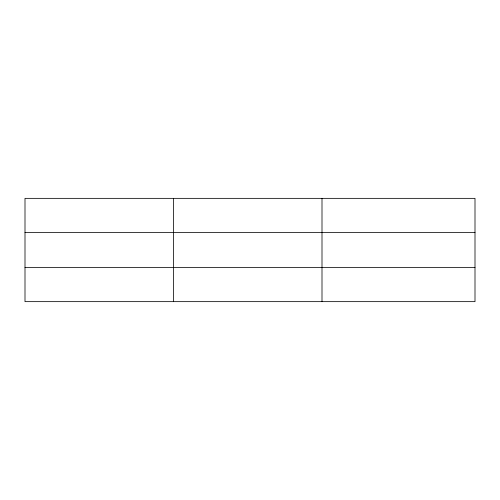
<?xml version="1.0" encoding="UTF-8"?>
<svg xmlns="http://www.w3.org/2000/svg" width="500" height="500" viewBox="0 0 500 500"><rect width="100%" height="100%" fill="white"/><g stroke="black" fill="none" stroke-linecap="round" stroke-linejoin="round"><path stroke-width="0.75" d="M173.5 301.644L173.5 198.356M322 301.644L322 198.356M475 232.444L475 198.356L25 198.356L25 301.644L475 301.644L475 232.444L25 232.444M25 267.556L475 267.556"/></g></svg>
